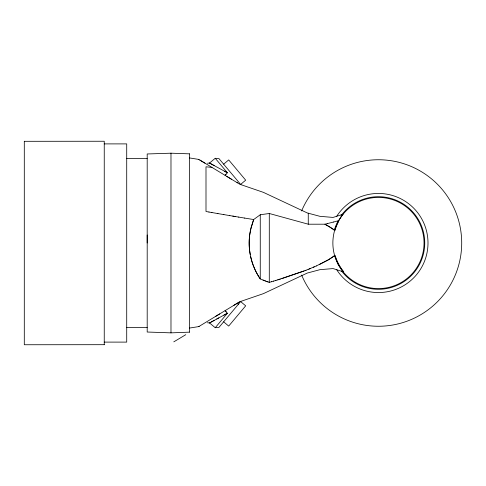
<?xml version="1.0" encoding="UTF-8"?>
<svg xmlns="http://www.w3.org/2000/svg" width="486" height="486" viewBox="0 0 486 486"><rect width="100%" height="100%" fill="white"/><g stroke="black" fill="none" stroke-linecap="round" stroke-linejoin="round"><path stroke-width="0.73" d="M147.197 243L147.197 234.999M338.408 221.197L339.161 219.879M339.155 219.879L340.394 217.898M340.388 217.904L342.594 214.836M342.587 214.848L343.073 214.241L333.05 217.43L319.873 216.313L307.304 212.953L263.406 192.359L239.817 184.273L198.744 159.402M238.14 304.546L238.729 303.847M240.783 301.393L218.967 327.394L215.262 327.698M207.437 163.229L209.539 163.065L215.243 158.278L227.393 172.761L225.079 175.349M225.972 174.371L225.674 174.699M223.639 164.171L228.699 159.924L245.685 180.172L240.625 184.419M189.479 328.068L198.744 326.598L239.817 301.727L263.406 293.641L307.304 273.047L319.873 269.687L333.05 268.57L343.073 271.759L338.08 264.177L334.635 255.6L328.038 260.016L319.393 264.548M327.485 223.566L324.861 224.204L308.264 224.204L269.293 213.494L260.265 214.751L253.656 219.544L250.533 229.927A45.708 32.319 90 0 0 249.512 249.664C250.648 260.107 254.348 270.252 260.265 278.934L264.111 280.483M198.744 326.598L199.145 326.355M215.663 316.35L219.642 313.944M233.614 305.481L239.495 301.921M211.216 322.036L214.168 320.426M216.732 319.029L218.743 317.935M223.925 315.122L227.393 313.239L226.251 311.939M209.545 322.935L227.393 313.239L215.243 327.722L209.539 322.935L207.437 322.771M210.092 322.643L209.563 322.923M316.307 265.97L328.658 259.652A59.669 59.669 0 0 0 334.647 255.612M316.343 265.951L308.124 269.414M313.257 267.3L314.284 266.863M309.145 269.007L310.171 268.588M308.112 269.42L306.095 270.21M305.093 270.593L306.046 270.228M305.008 270.629L277.767 279.857M303.975 271.024L281.995 278.551M280.325 279.073L275.653 280.495M273.533 281.133L275.939 280.41M271.413 281.759L273.733 281.072M266.45 281.364L269.293 282.378L271.516 281.728M338.724 220.632L333.554 222.029M333.56 222.029L327.479 223.572M189.479 153.843L170.981 153.193L147.197 153.971L147.197 332.029L170.981 332.861L189.479 332.157M24.3 141.311L104.247 141.25L104.247 344.75M104.247 143.892L126.712 143.892L126.712 342.108L104.247 342.108M126.712 158.43L147.197 158.43M126.712 327.57L147.197 327.57M104.247 344.689L24.3 344.75L24.3 141.25M215.262 158.302L218.986 158.63L240.783 184.607M211.939 167.391L205.997 166.801L205.997 211.507L208.98 212.03M189.479 157.932L198.774 159.414M244.628 218.074L253.656 219.544L251.147 227.284L249.67 235.115A45.326 32.033 -90 0 0 249.634 250.636L250.211 254.445M238.626 217.084L244.719 218.093M232.812 216.118L238.766 217.108M229.647 215.584L235.625 216.586M223.694 214.575L229.829 215.614M217.764 213.561L223.876 214.605M211.866 212.534L217.916 213.585M208.925 212.024L211.957 212.552M268.12 281.965L266.96 281.546M265.885 281.151L266.383 281.339M265.812 281.127L264.755 280.726M265.241 280.914L264.19 280.513M262.999 280.045L263.552 280.264M209.545 163.065L210.669 163.673M324.861 224.204L326.142 224.903A66.71 66.71 0 0 1 334.666 230.358M224.508 171.194L226.239 172.135M209.551 163.071L227.393 172.761M210.803 163.746L214.162 165.574M236.998 182.572L237.381 182.803M199.801 160.04L204.934 163.15M226.859 176.424L231.701 179.364M240.625 301.581L245.685 305.828L228.699 326.076L223.639 321.829M225.079 310.651L225.826 311.465M225.814 311.453L226.263 311.951M250.582 256.322C252.313 264.396 255.63 272.111 260.265 278.934L260.265 214.751M341.221 214.897L341.221 216.683M308.264 213.208L308.264 224.204M269.293 213.494L269.293 282.378M189.479 153.789L189.479 332.211M170.981 153.151L170.981 332.861M301.618 210.936A83.252 83.252 0 0 1 429.187 176.995A83.252 83.252 0 0 1 429.187 309.005A83.252 83.252 0 0 1 301.618 275.064M336.591 216.477A49.554 49.554 0 0 1 410.822 205.481A49.554 49.554 0 0 1 410.822 280.519A49.554 49.554 0 0 1 336.591 269.523M341.828 214.684A46.292 46.292 0 0 1 409.765 208.907A46.292 46.292 0 0 1 409.765 277.093A46.292 46.292 0 0 1 341.828 271.316M334.307 230.236A40.751 31.408 88.5 0 1 338.177 220.984M334.927 230.552A40.709 30.74 89.7 0 1 338.645 221.428M325.474 224.587A69.462 69.462 0 0 1 334.672 230.352M343.402 271.291A44.426 33.88 -89.3 0 1 335.073 255.363M185.78 334.678A122.703 0.34 -31.3 0 1 173.788 341.84M355.655 282.481A45.593 45.593 0 0 0 424.041 243A45.593 45.593 0 0 0 355.655 203.519A45.593 45.593 0 0 0 355.655 282.481"/></g></svg>
